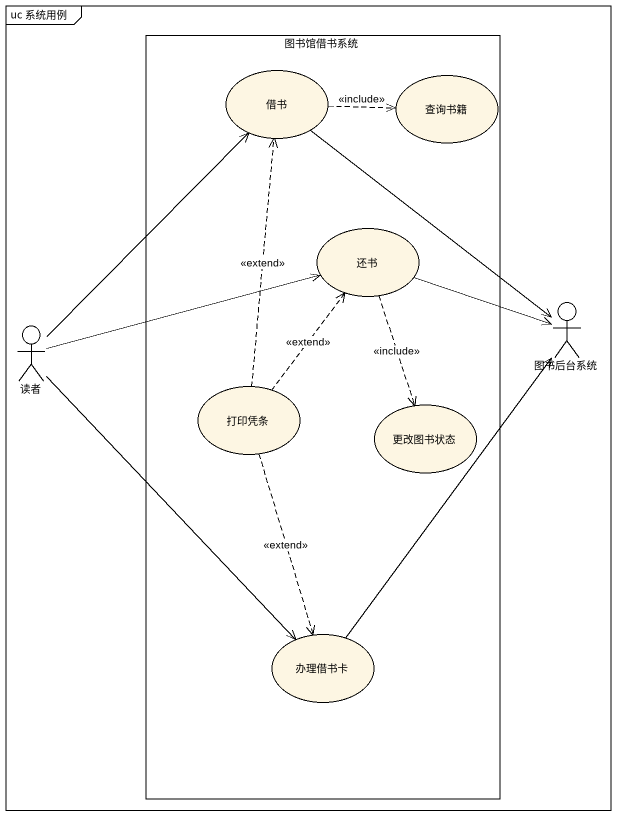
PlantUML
@startuml
mainframe uc 系统用例
rectangle 图书馆借书系统 {
  usecase 借书
  usecase 查询书籍
  usecase 还书
  usecase 打印凭条
  usecase 更改图书状态
  usecase 办理借书卡
}
actor 读者
actor 图书后台系统
借书 .right.> 查询书籍 : <<include>>
借书 <-- 读者
还书 <-left- 读者
还书 ..> 更改图书状态 : <<include>>
图书后台系统 <-up- 借书
图书后台系统 <-left- 还书
图书后台系统 <-- 办理借书卡
打印凭条 .up.> 借书 : <<extend>>
打印凭条 .up.> 还书 : <<extend>>
打印凭条 ..> 办理借书卡 : <<extend>>
办理借书卡 <-up- 读者
@enduml
